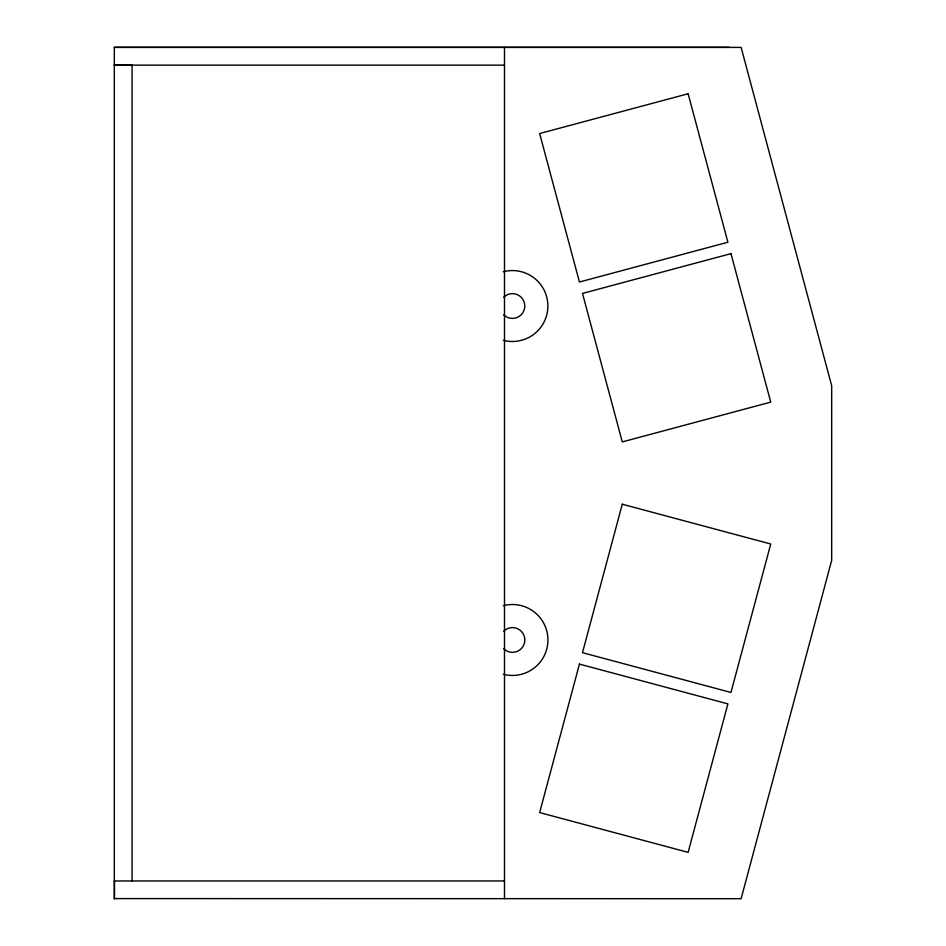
<?xml version="1.0" encoding="UTF-8"?>
<svg xmlns="http://www.w3.org/2000/svg" width="946" height="946" viewBox="0 0 946 946"><rect width="100%" height="100%" fill="white"/><g stroke="black" fill="none" stroke-linecap="round" stroke-linejoin="round"><path stroke-width="1.42" d="M729.236 47.3L114.312 47.3L114.312 898.7M114.312 47.406L741.12 47.406L831.688 385.791L831.688 560.328L741.12 898.7L114.312 898.594M114.312 65.038L132.05 65.038L132.05 880.963M114.312 65.144L504.49 65.144M114.312 880.963L504.49 880.963M504.49 47.406L504.49 898.7M114.49 880.963L114.49 898.7M503.248 271.762A35.475 35.475 0 0 1 547.888 306.019A35.475 35.475 0 0 1 503.248 340.288M503.674 297.269A12.381 12.381 0 0 1 521.175 297.269A12.381 12.381 0 0 1 521.175 314.781A12.381 12.381 0 0 1 503.674 314.781M503.272 605.712A35.475 35.475 0 0 1 547.923 639.981A35.475 35.475 0 0 1 503.272 674.238M503.698 631.218A12.381 12.381 0 0 1 521.211 631.218A12.381 12.381 0 0 1 521.211 648.731A12.381 12.381 0 0 1 503.698 648.731M579.437 664.104L539.646 812.567L688.12 852.358L727.9 703.883L579.437 664.104M622.279 504.218L582.488 652.681L730.962 692.46L770.742 543.997L622.279 504.218M688.12 93.76L539.646 133.54L579.437 282.014L727.9 242.223L688.12 93.76M730.962 253.646L582.488 293.426L622.279 441.9L770.742 402.121L730.962 253.646"/></g></svg>
